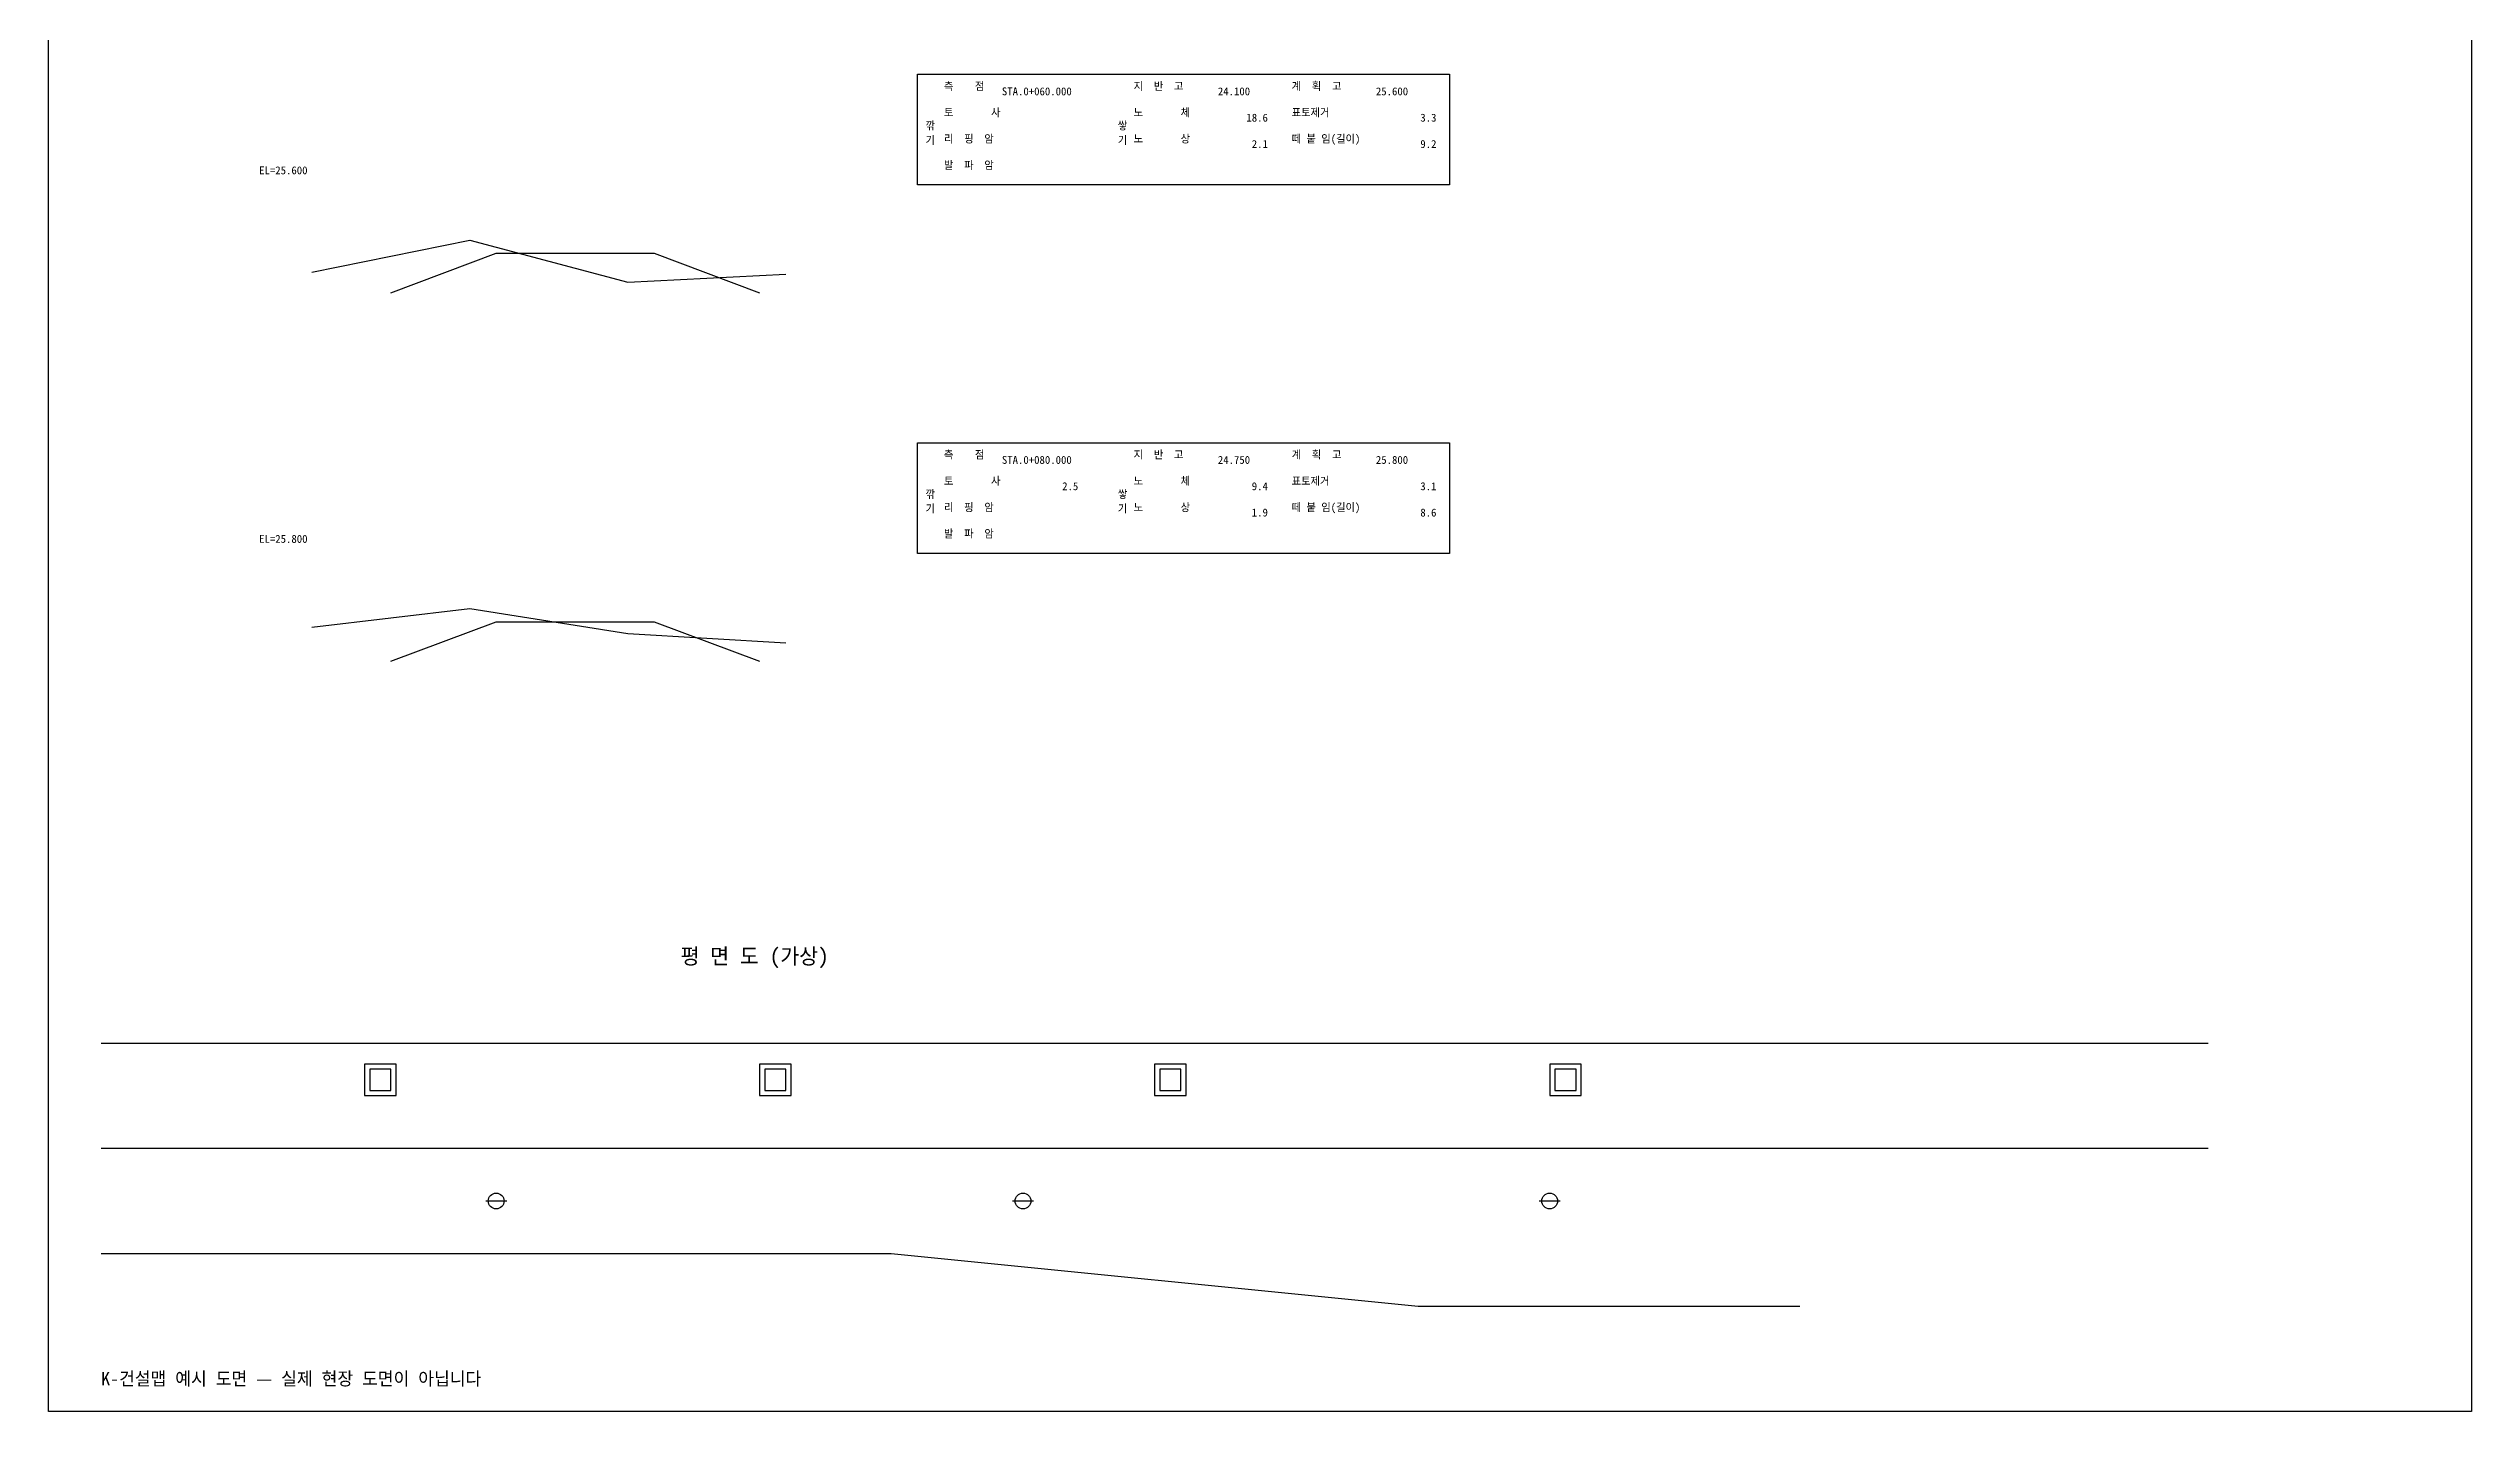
# Model space of a CAD drawing. Header units: metres. Extents: x -32 to 60, y -92 to 6.
# Drawn here: x -32 to 60, y -92 to -40.2 of the extents above; entities that cross this region are included whole.
import ezdxf
from ezdxf.enums import TextEntityAlignment as Align

# ---------------------------------------------------------------- set-up
doc = ezdxf.new("R2010")
doc.units = ezdxf.units.M
for name, color, linetype in [('C-가로등', 2, 'Continuous'), ('C-계획', 1, 'Continuous'), ('C-관로', 5, 'Continuous'), ('C-글자', 7, 'Continuous'), ('C-단면', 7, 'Continuous'), ('C-도곽', 8, 'Continuous'), ('C-집수정', 6, 'Continuous'), ('C-측구', 4, 'Continuous'), ('C-표', 3, 'Continuous')]:
    doc.layers.add(name, color=color, linetype=linetype)

# ---------------------------------------------------------------- blocks, each defined once
blk = doc.blocks.new('집수정')
for points in [[(0, 0), (1.2, 0), (1.2, 1.2), (0, 1.2)], [(0.2, 0.2), (1, 0.2), (1, 1), (0.2, 1)]]:
    blk.add_lwpolyline(points, close=True)
blk = doc.blocks.new('가로등')
blk.add_line((-0.4, 0), (0.4, 0))
blk.add_circle((0, 0), 0.3)

msp = doc.modelspace()

# ---------------------------------------------------------------- linework, layer by layer
at = {"layer": 'C-계획'}
for points in [[(-19, -49.5), (-15, -48), (-9, -48), (-5, -49.5)], [(-19, -63.5), (-15, -62), (-9, -62), (-5, -63.5)]]:
    msp.add_lwpolyline(points, dxfattribs=at)
at = {"layer": 'C-관로'}
msp.add_lwpolyline([(-30, -86), (0, -86), (20, -88), (34.5, -88)], dxfattribs=at)
at = {"layer": 'C-단면'}
for points in [[(-22, -48.72), (-16, -47.5), (-10, -49.1), (-4, -48.8)], [(-22, -62.2), (-16, -61.5), (-10, -62.45), (-4, -62.8)]]:
    msp.add_lwpolyline(points, dxfattribs=at)
at = {"layer": 'C-도곽'}
msp.add_lwpolyline([(-32, 6), (60, 6), (60, -92), (-32, -92)], close=True, dxfattribs=at)
at = {"layer": 'C-측구'}
for p, q in [((-30, -78), (50, -78)), ((-30, -82), (50, -82))]:
    msp.add_line(p, q, dxfattribs=at)
at = {"layer": 'C-표'}
for points in [[(1, -41.2), (21.2, -41.2), (21.2, -45.4), (1, -45.4)], [(1, -55.2), (21.2, -55.2), (21.2, -59.4), (1, -59.4)]]:
    msp.add_lwpolyline(points, close=True, dxfattribs=at)

# ---------------------------------------------------------------- block references
at = {"layer": 'C-가로등'}
for p in [(-15, -84), (5, -84), (25, -84)]:
    msp.add_blockref('가로등', p, dxfattribs=at)
at = {"layer": 'C-집수정'}
for p in [(-20, -80), (-5, -80), (10, -80), (25, -80)]:
    msp.add_blockref('집수정', p, dxfattribs=at)

# ---------------------------------------------------------------- texts
at = {"layer": 'C-글자'}
for s, height, p in [('측    점', 0.3, (2, -41.8)), ('STA.0+060.000', 0.3, (4.2, -42)), ('지  반  고', 0.3, (9.2, -41.8)), ('24.100', 0.3, (12.4, -42)), ('계  획  고', 0.3, (15.2, -41.8)), ('25.600', 0.3, (18.4, -42)), ('깎', 0.3, (1.3, -43.3)), ('토       사', 0.3, (2, -42.8)), ('쌓', 0.3, (8.6, -43.3)), ('노       체', 0.3, (9.2, -42.8)), ('표토제거', 0.3, (15.2, -42.8)), ('기', 0.3, (1.3, -43.85)), ('리  핑  암', 0.3, (2, -43.8)), ('기', 0.3, (8.6, -43.85)), ('노       상', 0.3, (9.2, -43.8)), ('떼 붙 임(길이)', 0.3, (15.2, -43.8)), ('EL=25.600', 0.3, (-24, -45)), ('발  파  암', 0.3, (2, -44.8)), ('측    점', 0.3, (2, -55.8)), ('STA.0+080.000', 0.3, (4.2, -56)), ('지  반  고', 0.3, (9.2, -55.8)), ('24.750', 0.3, (12.4, -56)), ('계  획  고', 0.3, (15.2, -55.8)), ('25.800', 0.3, (18.4, -56)), ('깎', 0.3, (1.3, -57.3)), ('토       사', 0.3, (2, -56.8)), ('쌓', 0.3, (8.6, -57.3)), ('노       체', 0.3, (9.2, -56.8)), ('표토제거', 0.3, (15.2, -56.8)), ('기', 0.3, (1.3, -57.85)), ('리  핑  암', 0.3, (2, -57.8)), ('기', 0.3, (8.6, -57.85)), ('노       상', 0.3, (9.2, -57.8)), ('떼 붙 임(길이)', 0.3, (15.2, -57.8)), ('EL=25.800', 0.3, (-24, -59)), ('발  파  암', 0.3, (2, -58.8)), ('평 면 도 (가상)', 0.6, (-8, -75)), ('K-건설맵 예시 도면 — 실제 현장 도면이 아닙니다', 0.5, (-30, -91))]:
    msp.add_text(s, height=height, dxfattribs=at).set_placement(p)
for s, p in [('18.6', (14.3, -43)), ('3.3', (20.7, -43)), ('2.1', (14.3, -44)), ('9.2', (20.7, -44)), ('2.5', (7.1, -57)), ('9.4', (14.3, -57)), ('3.1', (20.7, -57)), ('1.9', (14.3, -58)), ('8.6', (20.7, -58))]:
    msp.add_text(s, height=0.3, dxfattribs=at).set_placement(p, align=Align.RIGHT)

doc.saveas('drawing.dxf')
